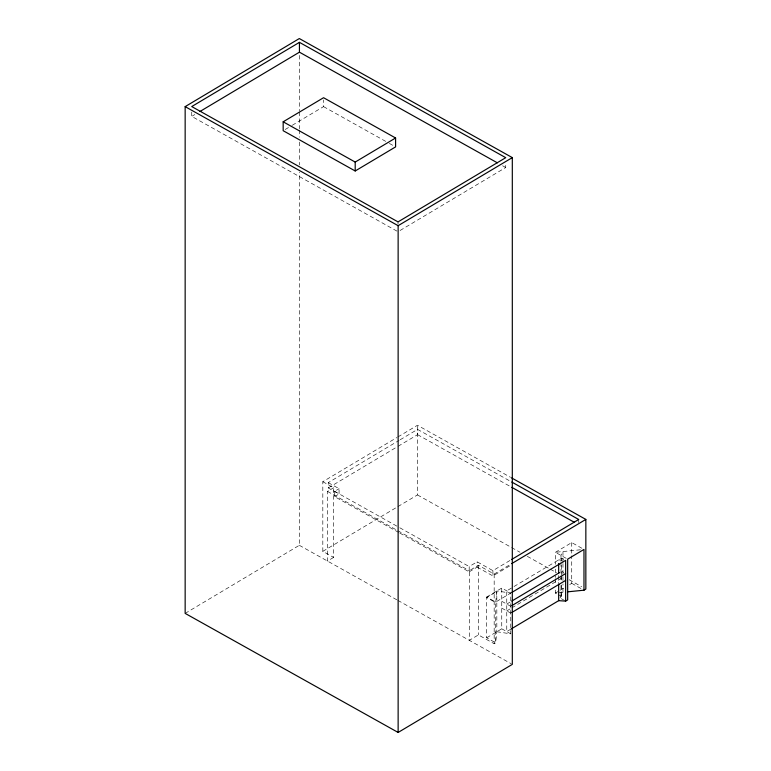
<?xml version="1.0" encoding="UTF-8"?>
<svg xmlns="http://www.w3.org/2000/svg" width="771" height="771" viewBox="0 0 771 771"><rect width="100%" height="100%" fill="white"/><g stroke="black" fill="none" stroke-linecap="round" stroke-linejoin="round"><path stroke-width="0.58" stroke-dasharray="3.85 2.89" d="M496.823 631.738L510.759 633.839L510.759 593.072L496.823 590.981L496.823 631.738L495.695 642.821L494.172 643.727L478.405 634.918L469.308 640.335L469.308 570.675L478.405 565.259L494.172 574.077L510.653 564.247M560.054 597.968L562.965 592.301L562.965 583.907M396.978 231.136L191.738 116.392L194.812 114.561M285.183 129.499L291.245 125.885M292.257 125.287L323.56 106.62L323.56 99.941M400.072 230.5L505.728 167.509L505.728 164.233M322.818 481.702L333.621 487.744L333.621 557.404L322.818 551.361L322.818 481.702L396.892 437.543M397.913 436.926L417.468 425.274L510.547 477.316M328.263 482.636L339.067 488.679L339.067 493.96L328.263 487.918L328.263 482.636L399.099 440.405M400.13 439.788L417.574 429.389L510.71 481.451M328.263 487.918L397.046 446.91M398.077 446.303L417.574 434.671L417.574 429.389M333.621 557.404L327.492 561.057L327.492 491.397L333.621 487.744M398.752 532.472L334.614 496.62L334.614 491.329L339.067 488.679M334.614 496.62L339.067 493.96M185.156 613.388L299.331 545.309L299.331 172.164M322.818 551.361L396.892 507.202M397.913 506.586L417.468 494.934L417.468 425.274M399.802 533.06L469.192 571.851L469.192 566.569L477.143 561.828L492.91 570.646L510.489 560.17M469.192 571.851L477.143 567.119L477.143 561.828M477.143 567.119L492.91 575.937L510.489 565.451M581.932 548.287L571.725 542.582L555.419 552.296L555.419 564.295M486.684 597.024L501.748 588.042L510.759 593.072L495.695 602.055L495.695 642.821L486.684 637.781L486.684 597.024L495.695 602.055M563.649 559.235L561.654 558.117L506.759 590.846L506.759 631.613L511.221 628.953M506.759 604.069L510.826 601.65M506.759 610.902L510.826 608.473M511.848 607.866L561.654 578.173L563.649 579.291M563.572 588.206L555.419 593.063L557.269 594.104M569.692 584.553L571.725 583.339L571.725 555.766M486.684 637.781L501.748 628.808L501.748 588.042M580.467 549.781L555.419 552.296L566.704 558.609M562.965 592.301L555.419 593.063L555.419 588.273M562.155 560.122L558.667 559.9L558.667 562.3M502.586 165.755L505.728 167.509M323.56 106.62L388.285 142.808M389.326 143.396L395.59 146.895M417.574 434.671L510.71 486.732M561.654 571.35L563.649 572.458M417.468 494.934L510.547 546.967M511.587 547.555L519.962 552.229M527.277 556.325L549.241 568.603M550.292 569.191L556.566 572.699M569.114 579.715L581.662 586.731M571.725 583.339L581.932 589.044M558.194 594.614L563.842 597.776M564.651 600.551L561.654 598.884L561.654 582.124M334.614 491.329L398.752 527.191M399.802 527.769L469.192 566.569M327.492 491.397L396.824 530.159M397.875 530.747L469.308 570.675M501.748 601.264L510.759 606.305M501.748 608.097L510.759 613.128M501.748 628.808L510.759 633.839M299.331 545.309L396.824 599.809M397.875 600.397L511.26 663.783M578.732 519.481L578.732 522.651M571.725 542.582L571.725 554.571M562.965 562.329L562.965 551.544L560.98 555.409L560.98 561.404M562.965 563.534L562.965 575.523M562.965 576.718L562.965 582.712M561.654 558.117L561.654 560.517M561.654 565.336L561.654 574.935M561.654 576.13L561.654 581.623M560.98 562.599L560.98 574.588M560.98 575.792L560.98 580.582M560.98 585.382L560.98 596.166M558.667 575.484L558.667 582.683M555.419 569.085L555.419 577.479M555.419 578.674L555.419 583.474M494.172 574.077L494.172 643.727M492.91 570.646L492.91 575.937M478.405 565.259L478.405 634.918M398.029 221.894L398.029 224.082M299.331 55.406L299.331 110.773M299.331 111.978L299.331 128.824M299.331 130.029L299.331 137.257M299.331 142.066L299.331 164.936M191.738 112.026L191.738 116.392M496.823 591.53L495.695 602.614L486.684 597.573L496.823 591.53"/><path stroke-width="1.16" d="M185.156 106.629L299.331 38.55L512.31 157.612L512.31 664.371L398.135 732.45L185.156 613.388L185.156 106.629L398.135 225.691L512.31 157.612M299.437 42.347L191.738 106.562L398.029 221.894L505.728 157.679L299.437 42.347L299.437 52.177L199.94 111.506M283.169 121.799L323.56 97.715L395.59 137.99L395.59 146.895L355.2 170.979L283.169 130.704L283.169 121.799L355.2 162.074L395.59 137.99M511.52 559.553L578.732 519.481L511.761 482.039M511.684 563.63L585.844 519.413L511.587 477.895M511.771 592.475L565.644 560.353L565.644 601.11L558.667 600.667L511.221 628.953M511.848 601.043L559.621 572.554M511.771 605.698L565.644 573.576M511.771 612.521L565.644 580.399M565.644 601.11L567.668 599.905L567.668 559.148L583.975 549.424L583.975 590.191L567.629 591.829M583.975 590.191L585.844 589.063L585.844 519.413M299.437 52.177L497.353 162.826M511.761 487.32L574.54 522.42M558.667 563.495L558.667 573.084M558.667 583.878L558.667 600.667M398.135 225.691L398.135 732.45M355.2 162.074L355.2 170.979"/></g></svg>
